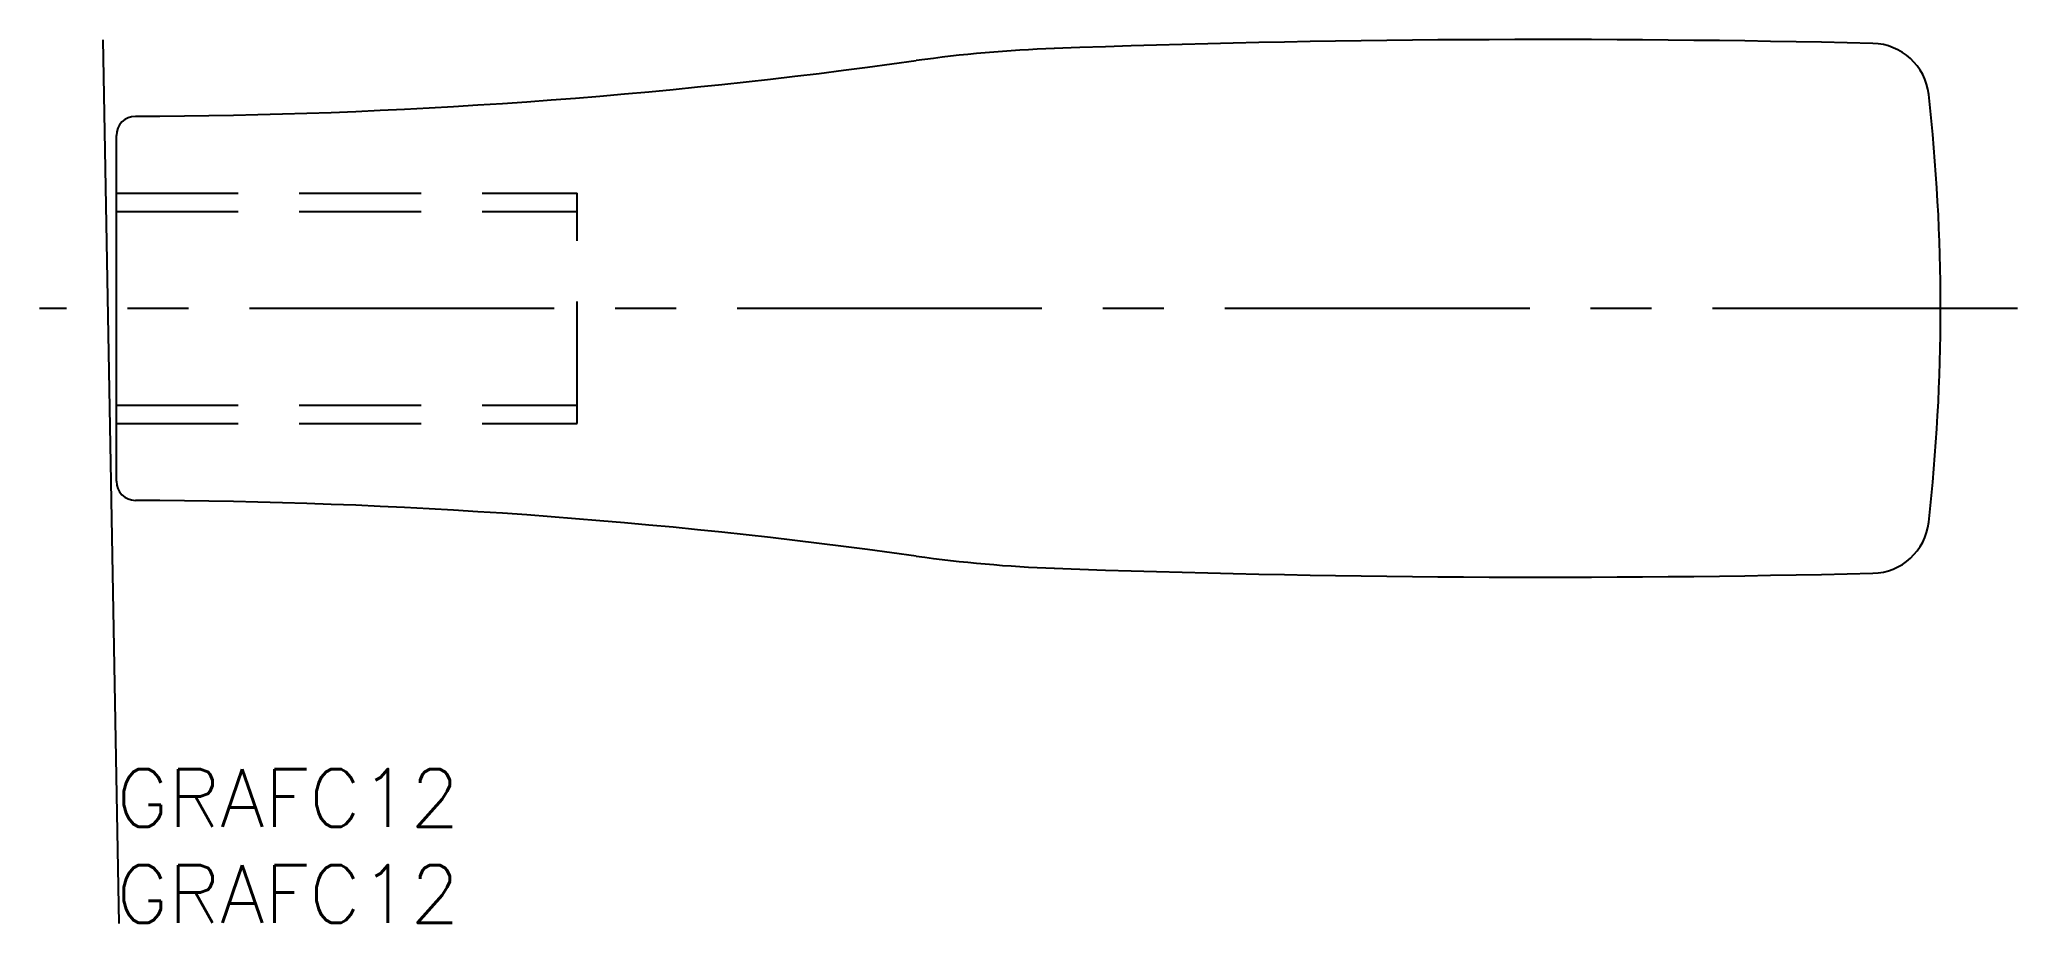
# Model space of a CAD drawing. Extents: x -4 to 99, y -8 to 38.
import ezdxf

# ---------------------------------------------------------------- set-up
doc = ezdxf.new("R2010")
doc.units = 0
doc.header["$LTSCALE"] = 0.5
doc.linetypes.add('CENTER', pattern=[50.8, 31.75, -6.35, 6.35, -6.35])
doc.linetypes.add('DASHED', pattern=[19.05, 12.7, -6.35])
for name, color, linetype in [('MSM_CENTER', 1, 'CENTER'), ('MSM_CONTINUOUS', 7, 'CONTINUOUS'), ('MSM_DASHED', 4, 'DASHED'), ('MSM_PART_NUMBER', 7, 'CONTINUOUS')]:
    doc.layers.add(name, color=color, linetype=linetype)
doc.styles.get("Standard").update_dxf_attribs({"font": 'txt.shx', "height": 3, "bigfont": 'bigfont.shx'})

# ---------------------------------------------------------------- blocks, each defined once
blk = doc.blocks.new('*U3')
at = {"layer": 'MSM_PART_NUMBER'}
blk.add_text('GRAFC12', height=3, dxfattribs=at).set_placement((0, -3))
blk = doc.blocks.new('*U4')
at = {"layer": 'MSM_PART_NUMBER'}
blk.add_text('GRAFC12', height=3, dxfattribs=at).set_placement((0, -8))

msp = doc.modelspace()

# ---------------------------------------------------------------- linework, layer by layer
at = {"layer": 'MSM_CENTER'}
msp.add_line((99, 24), (-4, 24), dxfattribs=at)
at = {"layer": 'MSM_CONTINUOUS'}
for p, q in [((0.14, -8.04), (-0.68, 37.99)), ((0, 15), (0, 33))]:
    msp.add_line(p, q, dxfattribs=at)
for centre, radius, start, end in [((51.37, -32.42), 70, 92.0653, 97.9802), ((74.5, -673.9), 711.9, 88.63419, 92.06525), ((91.4, 34.8), 3, 6.3917, 88.6342), ((0, 334), 300, 270.1904, 277.9802), ((-5, 24), 100, 353.6083, 6.3917), ((1, 33), 1, 90.1904, 180), ((1, 15), 1, 180, 269.8096), ((0, -286), 300, 82.0198, 89.8096), ((91.4, 13.2), 3, 271.3658, 353.6083), ((51.37, 80.42), 70, 262.0198, 267.9347), ((74.5, 721.9), 711.9, 267.93475, 271.36581)]:
    msp.add_arc(centre, radius, start, end, dxfattribs=at)
at = {"layer": 'MSM_DASHED'}
for p, q in [((0, 30), (24, 30)), ((24, 18), (24, 30)), ((0, 29.05), (24, 29.05)), ((0, 18.95), (24, 18.95)), ((0, 18), (24, 18))]:
    msp.add_line(p, q, dxfattribs=at)

# ---------------------------------------------------------------- block references
at = {"layer": 'MSM_CONTINUOUS'}
for name in ['*U3', '*U4']:
    msp.add_blockref(name, (0, 0), dxfattribs=at)

doc.saveas('drawing.dxf')
